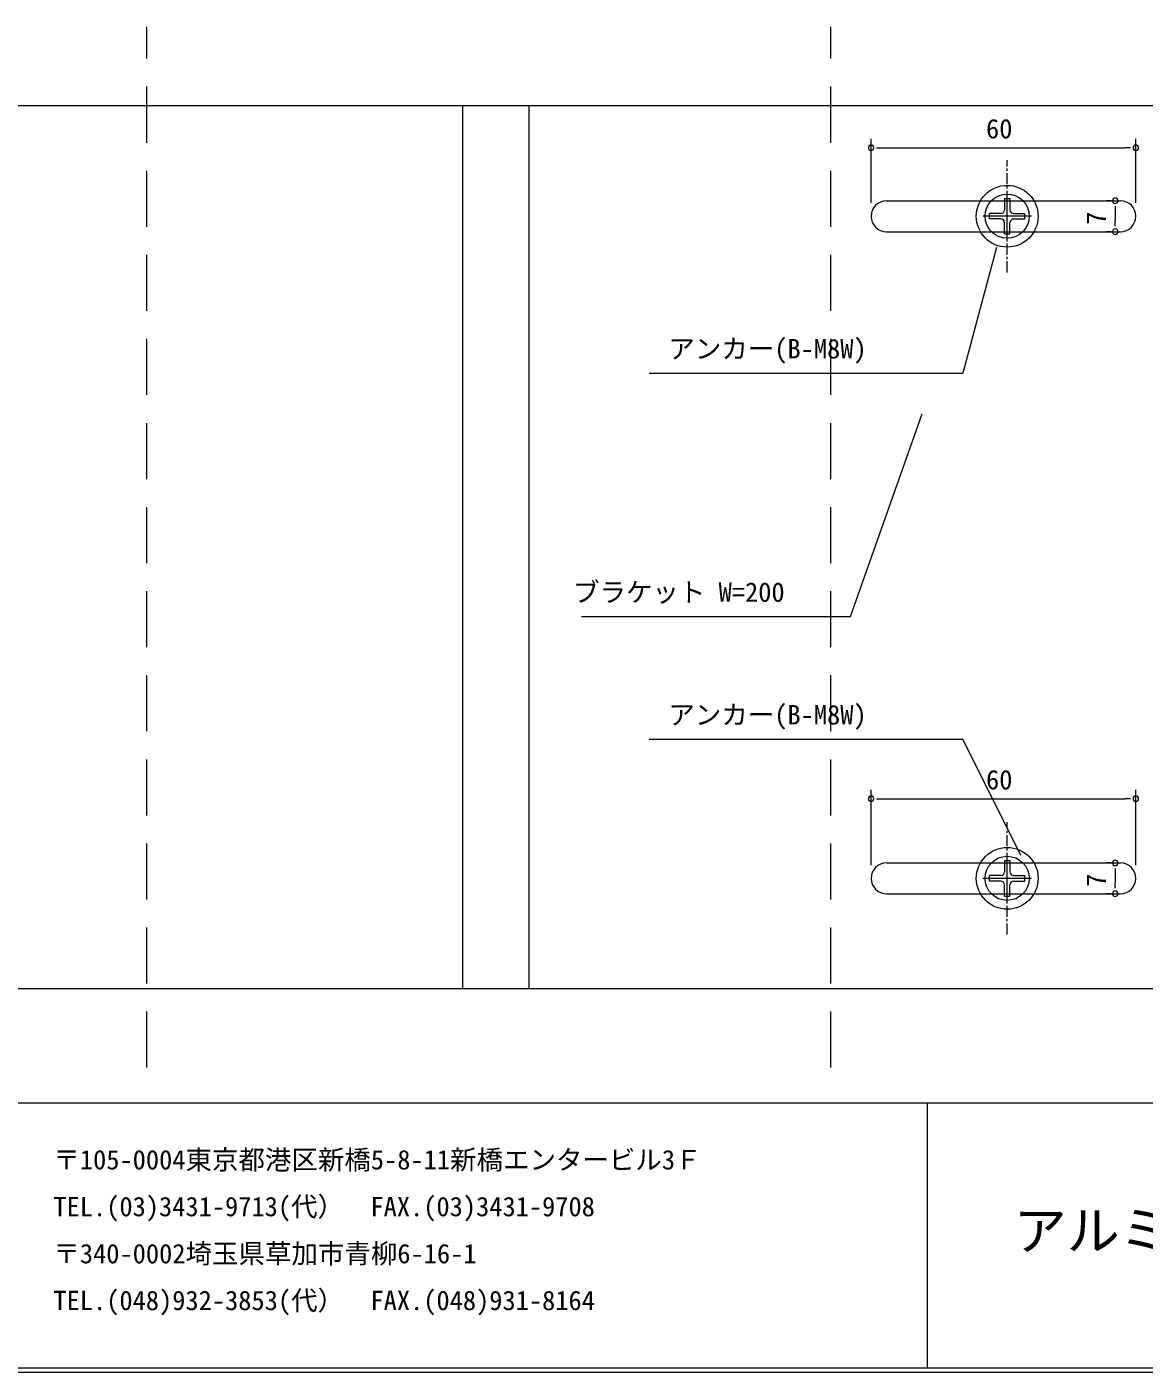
# Model space of a CAD drawing. Units: millimetres, scale not verified. Extents: x -400 to 3744, y -276 to 280.
# Drawn here: x 3219.1 to 3472.3, y -270.2 to 34.5 of the extents above; entities that cross this region are included whole.
import ezdxf
from ezdxf.enums import TextEntityAlignment as Align

# ---------------------------------------------------------------- set-up
doc = ezdxf.new("R2010")
doc.units = ezdxf.units.MM
doc.header["$LTSCALE"] = 2
doc.linetypes.add('USER1', pattern=[9.525, 6.35, -3.175])
doc.linetypes.add('USER3', pattern=[2, 1.25, -0.25, 0.25, -0.25])
doc.layers.add('0-0_0', color=7, linetype='Continuous', lineweight=9)
doc.styles.add('ＭＳ ゴシック', font='')
doc.styles.get('ＭＳ ゴシック').set_extended_font_data('MS Gothic')

msp = doc.modelspace()

# ---------------------------------------------------------------- linework, layer by layer
at = {"layer": '0-0_0', "color": 4, "linetype": 'USER1', "lineweight": 18}
for p, q in [((3246.29, -201.269), (3246.29, 34.518)), ((3401.29, -201.269), (3401.29, 34.518))]:
    msp.add_line(p, q, dxfattribs=at)
at = {"layer": '0-0_0', "color": 4, "lineweight": 18}
for p, q in [((3522.95, 16.624), (3128.389, 16.624)), ((3317.95, -183.376), (3317.95, 16.624)), ((3332.95, -183.376), (3332.95, 16.624)), ((3441.29, -13.876), (3441.29, -2.876)), ((3413.95, -4.876), (3466.95, -4.876)), ((3440.665, -4.369), (3440.665, -6.918)), ((3440.665, -4.369), (3441.915, -4.369)), ((3441.915, -4.369), (3441.915, -6.918)), ((3446.79, -8.376), (3435.79, -8.376)), ((3439.832, -7.751), (3437.283, -7.751)), ((3437.283, -9.001), (3437.283, -7.751)), ((3439.832, -9.001), (3437.283, -9.001)), ((3442.748, -7.751), (3445.297, -7.751)), ((3442.748, -9.001), (3445.297, -9.001)), ((3445.297, -9.001), (3445.297, -7.751)), ((3413.95, -11.876), (3466.95, -11.876)), ((3440.665, -12.383), (3440.665, -9.834)), ((3441.915, -12.383), (3441.915, -9.834)), ((3440.665, -12.383), (3441.915, -12.383)), ((3413.95, -154.876), (3466.95, -154.876)), ((3440.665, -154.369), (3440.665, -156.918)), ((3440.665, -154.369), (3441.915, -154.369)), ((3441.29, -163.876), (3441.29, -152.876)), ((3441.915, -154.369), (3441.915, -156.918)), ((3446.79, -158.376), (3435.79, -158.376)), ((3439.832, -157.751), (3437.283, -157.751)), ((3437.283, -159.001), (3437.283, -157.751)), ((3442.748, -157.751), (3445.297, -157.751)), ((3445.297, -159.001), (3445.297, -157.751)), ((3439.832, -159.001), (3437.283, -159.001)), ((3440.665, -162.383), (3440.665, -159.834)), ((3441.915, -162.383), (3441.915, -159.834)), ((3442.748, -159.001), (3445.297, -159.001)), ((3413.95, -161.876), (3466.95, -161.876)), ((3440.665, -162.383), (3441.915, -162.383)), ((3522.95, -183.376), (3128.389, -183.376))]:
    msp.add_line(p, q, dxfattribs=at)
at = {"layer": '0-0_0'}
for p, q in [((3410.45, -5.376), (3410.45, 9.139)), ((3411.7, 7.139), (3412.95, 7.139)), ((3412.95, 7.139), (3467.95, 7.139)), ((3469.2, 7.139), (3467.95, 7.139)), ((3470.45, -5.376), (3470.45, 9.139)), ((3464.842, -4.876), (3463.776, -4.876)), ((3465.776, -6.126), (3465.776, -7.376)), ((3465.776, -7.376), (3465.776, -9.376)), ((3464.842, -11.876), (3463.776, -11.876)), ((3465.776, -10.626), (3465.776, -9.376)), ((3438.868, -15.455), (3431.244, -43.908)), ((3360.174, -43.908), (3431.202, -43.908)), ((3360.174, -126.835), (3431.202, -126.835)), ((3444.343, -153.211), (3431.244, -126.826)), ((3410.45, -155.376), (3410.45, -138.347)), ((3470.45, -155.376), (3470.45, -138.347)), ((3411.7, -140.347), (3412.95, -140.347)), ((3412.95, -140.347), (3467.95, -140.347)), ((3469.2, -140.347), (3467.95, -140.347)), ((3464.842, -154.876), (3463.776, -154.876)), ((3465.776, -156.126), (3465.776, -157.376)), ((3465.776, -157.376), (3465.776, -159.376)), ((3465.776, -160.626), (3465.776, -159.376)), ((3464.842, -161.876), (3463.776, -161.876))]:
    msp.add_line(p, q, dxfattribs=at)
at = {"layer": '0-0_0', "color": 1, "linetype": 'USER3', "lineweight": 18}
for p, q in [((3441.29, -21.086), (3441.29, 4.334)), ((3441.29, -171.086), (3441.29, -145.666))]:
    msp.add_line(p, q, dxfattribs=at)
at = {"layer": '0-0_0', "color": 3, "lineweight": 18}
for p, q in [((2945.13, -209.239), (3743.13, -209.239)), ((3423.13, -209.239), (3423.13, -269.239)), ((2944.13, -270.239), (3744.13, -270.239)), ((2945.13, -269.239), (3743.13, -269.239))]:
    msp.add_line(p, q, dxfattribs=at)
at = {"layer": '0-0_0'}
msp.add_lwpolyline([(3344.844, -99.051), (3405.76, -99.051), (3421.985, -53.123)], dxfattribs=at)
at = {"layer": '0-0_0', "color": 4, "lineweight": 18}
for centre, radius in [((3441.29, -8.376), 7), ((3441.29, -8.376), 5), ((3441.29, -158.376), 7), ((3441.29, -158.376), 5)]:
    msp.add_circle(centre, radius, dxfattribs=at)
at = {"layer": '0-0_0'}
for centre, start, end in [((3410.45, 7.139), 0, 180), ((3410.45, 7.139), 180, 0), ((3470.45, 7.139), 0, 180), ((3470.45, 7.139), 180, 0), ((3465.776, -4.876), 90, 270), ((3465.776, -4.876), 270, 90), ((3465.776, -11.876), 90, 270), ((3465.776, -11.876), 270, 90), ((3410.45, -140.347), 0, 180), ((3470.45, -140.347), 0, 180), ((3410.45, -140.347), 180, 0), ((3470.45, -140.347), 180, 0), ((3465.776, -154.876), 90, 270), ((3465.776, -154.876), 270, 90), ((3465.776, -161.876), 90, 270), ((3465.776, -161.876), 270, 90)]:
    msp.add_arc(centre, 0.625, start, end, dxfattribs=at)
at = {"layer": '0-0_0', "color": 4, "lineweight": 18}
for centre, radius, start, end in [((3413.95, -8.376), 3.5, 90, 270), ((3466.95, -8.376), 3.5, 270, 90), ((3439.832, -6.918), 0.833, 270, 0), ((3439.832, -9.834), 0.833, 0, 90), ((3442.748, -6.918), 0.833, 180, 270), ((3442.748, -9.834), 0.833, 90, 180), ((3413.95, -158.376), 3.5, 90, 270), ((3466.95, -158.376), 3.5, 270, 90), ((3439.832, -156.918), 0.833, 270, 0), ((3442.748, -156.918), 0.833, 180, 270), ((3439.832, -159.834), 0.833, 0, 90), ((3442.748, -159.834), 0.833, 90, 180)]:
    msp.add_arc(centre, radius, start, end, dxfattribs=at)

# ---------------------------------------------------------------- texts
at = {"layer": '0-0_0', "style": 'ＭＳ ゴシック'}
for s, height, p in [('60', 4.399, (3436.49, 7.939)), ('アンカー(B-M8W)', 4.399, (3364.495, -41.908)), ('ブラケット W=200', 4.399, (3342.894, -97.051)), ('アンカー(B-M8W)', 4.399, (3364.495, -124.835)), ('60', 4.399, (3436.49, -139.547)), ('〒105-0004東京都港区新橋5-8-11新橋エンタービル3Ｆ', 4.399, (3225.13, -225.646)), ('TEL.(03)3431-9713(代）  FAX.(03)3431-9708', 4.399, (3225.13, -236.253)), ('アルミ笠木\u3000AUE WPブラケットシリーズ', 8.798, (3442.785, -245.208)), ('〒340-0002埼玉県草加市青柳6-16-1', 4.399, (3225.13, -246.917)), ('TEL.(048)932-3853(代）  FAX.(048)931-8164', 4.399, (3225.13, -257.524))]:
    msp.add_text(s, height=height, dxfattribs=at).set_placement(p, align=Align.BOTTOM_LEFT)
for p in [(3464.976, -10.31), (3464.976, -160.31)]:
    msp.add_text('7', height=4.399, rotation=90, dxfattribs=at).set_placement(p, align=Align.BOTTOM_LEFT)

doc.saveas('drawing.dxf')
